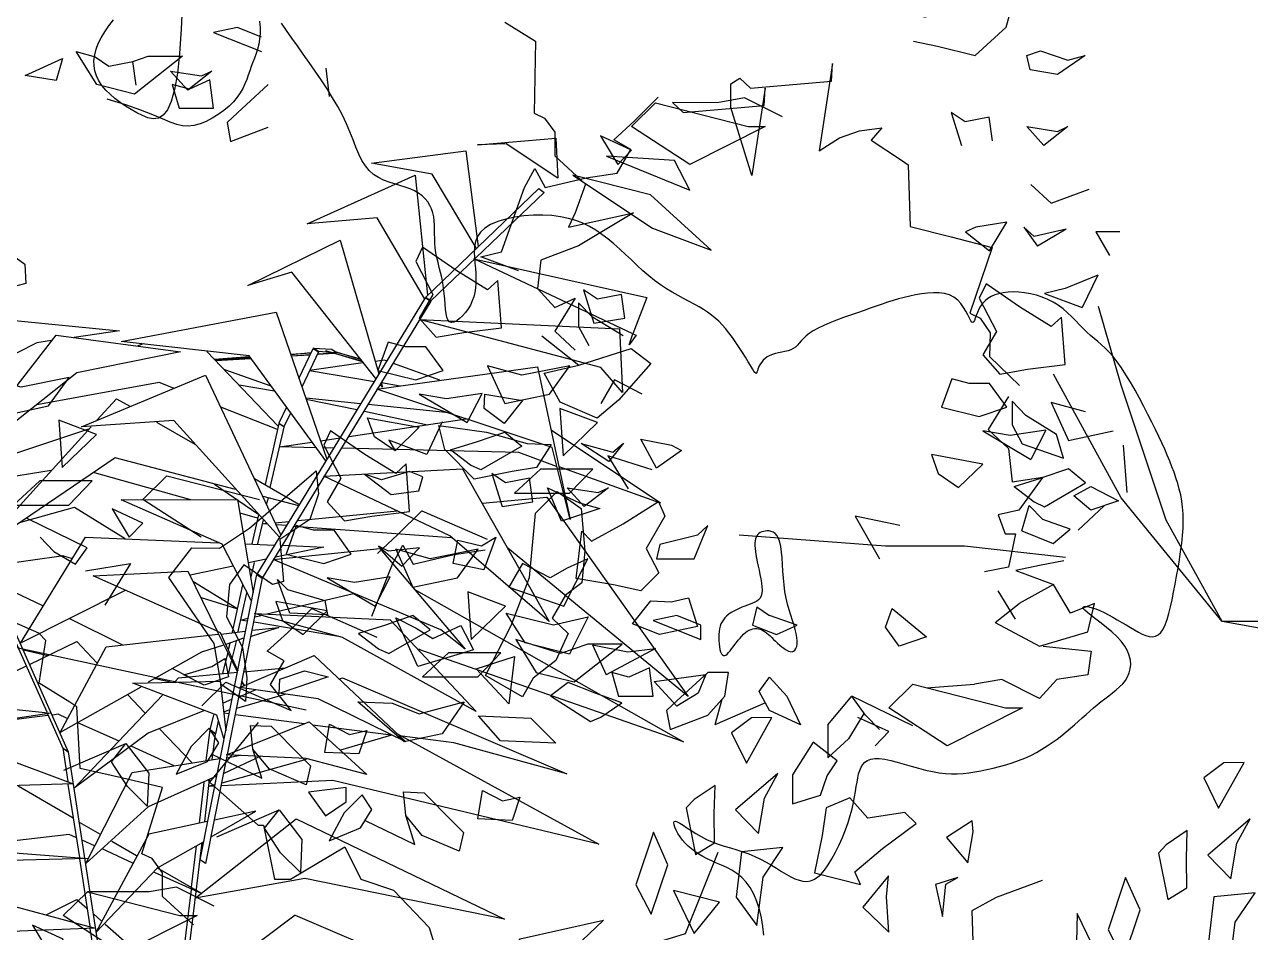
# Model space of a CAD drawing. Header units: metres. Extents: x 10 to 239, y 2 to 253.
# Drawn here: x 83.683 to 88.037, y 127.316 to 130.542 of the extents above; entities that cross this region are included whole.
import ezdxf

# ---------------------------------------------------------------- set-up
doc = ezdxf.new("R2010")
doc.units = ezdxf.units.M
doc.header["$MEASUREMENT"] = 0
doc.layers.add('1', color=7, linetype='Continuous')
doc.layers.add('cot200', color=9, linetype='Continuous')
doc.layers.add('barrera', color=7, linetype='Continuous', lineweight=0, true_color=0x9dbb63)
doc.layers.add('bloques ARBOLES', color=7, linetype='Continuous', true_color=0xb8d897)

# ---------------------------------------------------------------- blocks, each defined once
blk = doc.blocks.new('ARB5')
blk.add_lwpolyline([(-3752.7, -2770), (-3689.2, -2780.7), (-3624.3, -2787.3), (-3559.6, -2789.5), (-3496.7, -2786.9), (-3437.3, -2779.2), (-3382.9, -2766.1), (-3334.8, -2747.4), (-3292.4, -2724), (-3255, -2696.8), (-3221.8, -2666.8), (-3191.9, -2635.1), (-3164.5, -2602.6), (-3138.7, -2570.3), (-3113.8, -2539.3), (-3089, -2510.3), (-3064.1, -2483.5), (-3039, -2458.9), (-3013.5, -2436.5), (-2987.6, -2416.4), (-2961.1, -2398.4), (-2934, -2382.7), (-2906.1, -2369.2), (-2877.5, -2357.9), (-2849.3, -2349.1), (-2822.6, -2342.7), (-2798.7, -2339.1), (-2778.8, -2338.3), (-2764, -2340.6), (-2755.7, -2346.2), (-2755, -2355), (-2762.8, -2367.4), (-2778, -2383.2), (-2799.3, -2402.4), (-2825.2, -2424.7), (-2854.6, -2450.2), (-2885.8, -2478.6), (-2917.6, -2509.9), (-2948.6, -2544), (-2977.7, -2580.7), (-3005.1, -2619.4), (-3031.4, -2659.5), (-3057.2, -2700.5), (-3082.9, -2741.7), (-3109.2, -2782.5), (-3136.7, -2822.3), (-3165.8, -2860.6), (-3196.8, -2896.7), (-3229.3, -2930.8), (-3262.3, -2963.2), (-3295, -2994), (-3326.6, -3023.5), (-3356.3, -3051.9), (-3383.2, -3079.4), (-3406.5, -3106.2), (-3425.5, -3132.6), (-3439.7, -3159), (-3448.6, -3185.7), (-3452, -3213.1), (-3449.4, -3241.6), (-3440.4, -3271.7), (-3424.7, -3303.6), (-3401.8, -3337.7), (-3371.7, -3374.3), (-3335.3, -3412.7), (-3294, -3452), (-3249, -3491.3), (-3201.5, -3529.6), (-3152.8, -3566.3), (-3104.3, -3600.2), (-3057.2, -3630.6), (-3012.5, -3656.9), (-2970.4, -3679.4), (-2931, -3698.7), (-2894.3, -3715.7), (-2860.2, -3730.8), (-2828.8, -3744.9), (-2800, -3758.5), (-2773.9, -3772.4), (-2750.5, -3787.1), (-2730.3, -3803.1), (-2713.7, -3820.9), (-2701.3, -3840.9), (-2693.5, -3863.5), (-2690.9, -3889.3), (-2693.9, -3918.6), (-2703.1, -3951.9), (-2718.6, -3989.4), (-2739.4, -4030.6), (-2764.2, -4074.6), (-2791.6, -4120.8), (-2820.4, -4168.3), (-2849.1, -4216.3), (-2876.6, -4264.1), (-2901.4, -4311), (-2922.5, -4356.2), (-2940, -4400.1), (-2954.2, -4443.2), (-2965.7, -4485.8), (-2974.7, -4528.4), (-2981.7, -4571.4), (-2987, -4615.3), (-2991.1, -4660.6), (-2994.1, -4707.4), (-2996.2, -4755.7), (-2997, -4805), (-2996.4, -4854.9), (-2994.3, -4904.9), (-2990.4, -4954.9), (-2984.7, -5004.3), (-2976.9, -5052.7), (-2967, -5099.9), (-2955.1, -5145.7), (-2941.6, -5190.2), (-2926.7, -5233.4), (-2910.7, -5275.3), (-2893.9, -5315.8), (-2876.5, -5355), (-2858.9, -5392.8), (-2841.2, -5429.4), (-2823.6, -5464.9), (-2806.3, -5499.5), (-2789.2, -5533.4), (-2772.7, -5566.9), (-2756.6, -5600.1), (-2741.3, -5633.4), (-2726.7, -5666.9), (-2712.9, -5700.7), (-2699.5, -5734.4), (-2685.9, -5767.6), (-2671.8, -5799.7), (-2656.6, -5830.3), (-2639.7, -5858.9), (-2620.8, -5884.9), (-2599.2, -5907.8), (-2574.7, -5927.2), (-2547.2, -5942.7), (-2517, -5953.9), (-2484.1, -5960.4), (-2448.9, -5961.7), (-2411.3, -5957.6), (-2371.7, -5947.7), (-2330.1, -5931.4), (-2286.9, -5908.9), (-2243.1, -5881.8), (-2199.9, -5851.8), (-2158.4, -5821), (-2119.7, -5791.3), (-2085.1, -5764.7), (-2055.7, -5743), (-2032.7, -5728.3), (-2016.9, -5721.9), (-2008, -5723.3), (-2005.4, -5731.5), (-2008.5, -5745.4), (-2016.7, -5763.9), (-2029.4, -5786.1), (-2045.9, -5810.8), (-2065.7, -5836.9), (-2088.2, -5863.7), (-2112.8, -5890.8), (-2138.9, -5917.9), (-2166.1, -5945), (-2193.6, -5971.9), (-2221.1, -5998.4), (-2247.9, -6024.3), (-2273.5, -6049.5), (-2297.2, -6073.9), (-2318.4, -6097.6), (-2336.1, -6120.7), (-2349.6, -6143.4), (-2358, -6165.9), (-2360.4, -6188.4), (-2356.1, -6211), (-2344.3, -6233.8), (-2324.3, -6257.1), (-2296.8, -6280.7), (-2262.6, -6304.9), (-2222.7, -6329.5), (-2177.9, -6354.5), (-2129.2, -6380), (-2077.3, -6405.9), (-2023.2, -6432.2), (-1967.8, -6458.9), (-1911.4, -6485.6), (-1854.6, -6511.7), (-1797.8, -6536.8), (-1741.5, -6560.3), (-1686, -6581.7), (-1631.8, -6600.6), (-1579.5, -6616.5), (-1529.2, -6628.9), (-1480.8, -6638.2), (-1433.9, -6644.5), (-1388.3, -6648.4), (-1343.5, -6650), (-1299.3, -6649.7), (-1255.3, -6647.9), (-1211.2, -6644.8), (-1166.7, -6640.8), (-1121.2, -6635.9), (-1074.5, -6630), (-1025.9, -6623), (-975.2, -6614.9), (-921.8, -6605.6), (-865.3, -6595.2), (-805.2, -6583.4), (-741.5, -6570.4), (-675.2, -6556.1), (-607.6, -6540.7), (-540.2, -6524.4), (-474.4, -6507.1), (-411.5, -6489.1), (-352.9, -6470.4), (-300, -6451.1), (-253.8, -6431.4), (-213.4, -6411.4), (-177.7, -6391.2), (-145.4, -6370.8), (-115.4, -6350.5), (-86.3, -6330.2), (-57, -6310.2), (-26.2, -6290.5), (6.9, -6271.1), (41.9, -6251.7), (78.3, -6231.8), (115.4, -6210.8), (152.5, -6188.2), (188.9, -6163.6), (224, -6136.4), (257, -6106.2), (287.6, -6072.7), (315.3, -6036.3), (340.2, -5997.9), (362.1, -5958), (380.9, -5917.5), (396.5, -5877), (408.7, -5837.3), (417.6, -5799.2), (422.9, -5763.1), (424.8, -5729.2), (423.4, -5697.5), (418.7, -5668), (411, -5640.8), (400.3, -5615.8), (386.7, -5593), (370.3, -5572.4), (351.6, -5554), (331.6, -5537.7), (312, -5523.4), (294.2, -5511), (279.8, -5500.3), (270.1, -5491.3), (266.8, -5483.9), (271.2, -5477.9), (284.4, -5473.1), (305.1, -5468.7), (331.6, -5463.7), (362.1, -5457.2), (394.8, -5448.3), (427.9, -5436), (459.7, -5419.4), (488.4, -5397.6), (512.6, -5369.8), (532.3, -5336.8), (548.1, -5299.5), (560.4, -5258.8), (569.5, -5215.7), (576, -5171), (580.3, -5125.8), (582.8, -5081), (583.9, -5037.3), (583.9, -4994.4), (582.9, -4951.6), (581, -4908.6), (578.5, -4864.7), (575.5, -4819.3), (572.1, -4771.9), (568.6, -4722), (565.1, -4669.3), (561.3, -4614.6), (557, -4559.4), (552.1, -4504.7), (546.3, -4451.7), (539.4, -4401.8), (531.2, -4356), (521.4, -4315.7), (510, -4281.6), (497.4, -4253.1), (484.3, -4229), (471.3, -4208.2), (458.9, -4189.6), (447.7, -4172.2), (438.5, -4154.7), (431.7, -4136.1), (427.8, -4115.6), (426.3, -4093.4), (426.5, -4070), (427.6, -4045.8), (428.9, -4021.4), (429.7, -3997.3), (429.3, -3974), (427, -3951.9), (422.2, -3931.5), (415.2, -3912.9), (406.4, -3896.1), (396.3, -3881), (385.3, -3867.7), (373.9, -3856.2), (362.5, -3846.5), (351.5, -3838.5), (341.4, -3832.2), (333.1, -3827.3), (327.3, -3823.2), (324.9, -3819.6), (326.7, -3816), (333.5, -3811.9), (346.2, -3807), (365.6, -3800.7), (392.2, -3792.8), (424.9, -3783.2), (462.3, -3772.2), (503.1, -3760), (545.9, -3746.6), (589.4, -3732.3), (632, -3717.2), (672.5, -3701.5), (709.8, -3685.3), (744.1, -3668.4), (775.9, -3650.4), (805.9, -3631.2), (834.5, -3610.5), (862.4, -3587.9), (890, -3563.2), (918, -3536.1), (946.8, -3506.6), (976.8, -3474.8), (1008.2, -3441.4), (1041.3, -3406.8), (1076.5, -3371.6), (1113.8, -3336.2), (1153.8, -3301.1), (1196.5, -3266.9), (1242.2, -3233.8), (1290.3, -3201.7), (1340, -3170.4), (1390.7, -3139.3), (1441.6, -3108.2), (1492, -3076.8), (1541.2, -3044.8), (1588.4, -3011.7), (1633.1, -2977.3), (1675.1, -2941), (1714.3, -2902.3), (1750.7, -2860.6), (1784.2, -2815.3), (1814.8, -2765.9), (1842.4, -2711.9), (1866.9, -2652.7), (1888.3, -2588.1), (1906.1, -2519.8), (1919.8, -2449.7), (1928.9, -2379.8), (1932.9, -2312.2), (1931.3, -2248.7), (1923.7, -2191.5), (1909.4, -2142.4), (1888.4, -2103), (1861.3, -2072.4), (1829.4, -2049.2), (1793.8, -2032), (1755.4, -2019.5), (1715.6, -2010.2), (1675.3, -2002.9), (1635.6, -1996), (1597.5, -1988.4), (1561.2, -1979.7), (1526.7, -1969.5), (1494, -1957.6), (1463, -1943.7), (1433.8, -1927.5), (1406.3, -1908.8), (1380.7, -1887.3), (1356.9, -1862.9), (1335.6, -1836.6), (1317.5, -1809.5), (1303.4, -1782.8), (1293.8, -1757.6), (1289.7, -1735.2), (1291.7, -1716.6), (1300.4, -1703.1), (1316.4, -1695.4), (1338.9, -1692.8), (1367, -1694.3), (1399.5, -1698.9), (1435.7, -1705.5), (1474.3, -1713), (1514.6, -1720.4), (1555.3, -1726.7), (1595.8, -1731), (1635.8, -1733.6), (1675.3, -1735.2), (1714.1, -1736.1), (1752.3, -1737.1), (1789.7, -1738.6), (1826.4, -1741.3), (1862.2, -1745.6), (1897.2, -1751.9), (1931.3, -1759.7), (1964.7, -1768.3), (1997.4, -1776.9), (2029.3, -1784.8), (2060.7, -1791.4), (2091.5, -1795.9), (2121.9, -1797.6), (2151.7, -1795.8), (2181, -1790.4), (2209.7, -1781.4), (2237.5, -1768.6), (2264.5, -1752.1), (2290.5, -1731.8), (2315.4, -1707.6), (2339, -1679.4), (2361.5, -1647.5), (2383.5, -1612.9), (2405.8, -1576.9), (2429.3, -1540.7), (2454.8, -1505.6), (2483.1, -1472.8), (2515.1, -1443.7), (2551.5, -1419.6), (2593, -1401.2), (2639.6, -1387.7), (2690.7, -1377.7), (2746.2, -1370), (2805.7, -1363.1), (2868.8, -1355.8), (2935.3, -1346.7), (3004.7, -1334.6), (3076.7, -1318.3), (3150.7, -1298.4), (3225.9, -1275.6), (3301.6, -1250.7), (3377, -1224.5), (3451.5, -1197.7), (3524.4, -1171.1), (3594.9, -1145.6), (3662.5, -1121.5), (3727.8, -1098.2), (3791.5, -1074.7)])
for points in [[(2409.9, 1424.5), (2523.2, 1679.6), (2919.7, 1708), (3174.7, 1849.7), (3146.4, 1708), (2976.4, 1622.9), (2778.1, 1566.2), (2693.1, 1367.8), (2551.5, 1254.4), (2409.9, 1282.8)], [(-564.4, 630.8), (2.1, 829.2), (172.1, 602.5), (115.4, 404), (200.4, 148.9), (483.7, -446.4), (313.7, -418), (143.7, -304.6), (58.8, -49.5), (-252.8, 7.2), (-252.8, 92.2), (-54.6, 262.3), (-167.9, 404), (-394.5, 489.1), (-649.4, 432.4), (-876, 460.7), (-1046, 517.4), (-876, 659.2)], [(-1555.9, -1495.2), (-1329.2, -1268.4), (-1017.7, -1551.9), (-706.1, -1778.7), (-252.8, -1948.7), (-139.5, -2147.2), (-309.5, -2288.9), (-621.1, -2232.2), (-847.7, -2147.2), (-904.3, -2005.4), (-1046, -1863.7), (-1187.6, -1948.7), (-1357.6, -1807), (-1442.6, -1608.6)], [(-1310.4, -3597.6), (-1260.1, -3604.3), (-1209, -3613.1), (-1158.2, -3623.2), (-1108.5, -3633.6), (-1061.1, -3643.3), (-1016.9, -3651.4), (-976.9, -3656.9), (-942.1, -3659), (-913.2, -3656.9), (-890, -3651), (-871.7, -3642), (-857.7, -3630.6), (-847.6, -3617.5), (-840.5, -3603.2), (-836.1, -3588.4), (-833.5, -3573.9), (-832.4, -3560.2), (-832.8, -3547.4), (-834.7, -3535.4), (-838.3, -3524.3), (-843.6, -3514.1), (-850.8, -3504.8), (-860, -3496.4), (-871.3, -3488.9), (-884.8, -3482.2), (-900.5, -3476.4), (-918.4, -3471.4), (-938.6, -3467.1), (-960.9, -3463.4), (-985.5, -3460.3), (-1012.3, -3457.8), (-1041.3, -3455.8), (-1072.3, -3454.2), (-1104.7, -3452.7), (-1137.5, -3451), (-1169.9, -3448.7), (-1201, -3445.6), (-1229.8, -3441.2), (-1255.6, -3435.3), (-1277.3, -3427.5), (-1294.5, -3417.5), (-1307.4, -3405.6), (-1316.8, -3391.7), (-1323.3, -3376.1), (-1327.7, -3359), (-1330.4, -3340.5), (-1332.3, -3320.7), (-1334, -3299.9), (-1336, -3278.3), (-1338.5, -3256.1), (-1341.8, -3233.7), (-1345.8, -3211.3), (-1350.7, -3189.5), (-1356.5, -3168.4), (-1363.5, -3148.4), (-1371.7, -3129.8), (-1381.3, -3113), (-1392.2, -3097.8), (-1404.5, -3084.2), (-1418.4, -3072), (-1433.7, -3061.1), (-1450.7, -3051.4), (-1469.4, -3042.9), (-1489.8, -3035.4), (-1511.8, -3028.7), (-1534.7, -3023.2), (-1557.7, -3018.8), (-1580.1, -3015.9), (-1600.8, -3014.5), (-1619.2, -3014.8), (-1634.4, -3016.9), (-1645.6, -3021.2), (-1652.1, -3027.6), (-1654.3, -3035.9), (-1652.7, -3046.1), (-1647.9, -3057.8), (-1640.5, -3070.8), (-1631, -3085), (-1619.9, -3100), (-1607.8, -3115.7), (-1595.2, -3131.8), (-1582.6, -3148.3), (-1570.1, -3165), (-1558.2, -3181.8), (-1547.2, -3198.6), (-1537.4, -3215.3), (-1529.2, -3231.8), (-1522.8, -3248), (-1518.6, -3263.7), (-1516.5, -3278.9), (-1516.3, -3293.5), (-1518.1, -3307.6), (-1521.6, -3321), (-1526.8, -3333.7), (-1533.5, -3345.6), (-1541.7, -3356.6), (-1551.2, -3366.8), (-1562, -3376.4), (-1574, -3385.5), (-1587.1, -3394.4), (-1601.4, -3403.3), (-1616.7, -3412.4), (-1633, -3422), (-1650.3, -3432.2), (-1668.3, -3443.3), (-1686.5, -3455), (-1704.1, -3467.3), (-1720.5, -3480), (-1734.9, -3493), (-1746.5, -3506), (-1754.8, -3518.8), (-1758.9, -3531.4), (-1758.2, -3543.6), (-1753, -3555), (-1743.3, -3565.6), (-1729.4, -3575.1), (-1711.5, -3583.3), (-1689.8, -3589.9), (-1664.6, -3594.7), (-1636.1, -3597.6), (-1604.5, -3598.3), (-1569.9, -3597.6), (-1532.6, -3595.9), (-1492.7, -3594), (-1450.4, -3592.6), (-1405.7, -3592.2), (-1359, -3593.7)]]:
    blk.add_lwpolyline(points, close=True)
blk = doc.blocks.new('A$C6F4E7DED')
for p, q in [((986, 118.3), (987.2, 91.1)), ((913.1, 92.3), (913, 86.8)), ((913.7, 98.4), (913.1, 92.3)), ((1054.9, 94), (1050.6, 99.8)), ((1058.9, 88.4), (1054.9, 94)), ((913, 86.8), (913.5, 81.6)), ((913.5, 81.6), (914.3, 76.8)), ((987.2, 91.1), (988.7, 68.2)), ((1062.3, 82.9), (1058.9, 88.4)), ((1065, 77.5), (1062.3, 82.9)), ((914.3, 76.8), (915.4, 72.3)), ((915.4, 72.3), (916.8, 68)), ((1067, 72.1), (1065, 77.5)), ((1068.3, 66.9), (1067, 72.1)), ((916.8, 68), (918.2, 63.9)), ((918.2, 63.9), (919.8, 59.9)), ((919.8, 59.9), (921.3, 55.8)), ((988.7, 68.2), (990.7, 49.3)), ((1069, 61.7), (1068.3, 66.9)), ((1068.9, 56.7), (1069, 61.7)), ((921.3, 55.8), (922.7, 51.8)), ((922.7, 51.8), (924.1, 47.7)), ((924.1, 47.7), (925.5, 43.6)), ((990.7, 49.3), (993.3, 34.4)), ((1064.4, 42.5), (1066.6, 47.1)), ((1066.6, 47.1), (1068.1, 51.8)), ((1068.1, 51.8), (1068.9, 56.7)), ((925.5, 43.6), (927.2, 39.5)), ((927.2, 39.5), (929.2, 35.3)), ((929.2, 35.3), (931.6, 31.1)), ((1057.9, 33.8), (1061.5, 38.1)), ((1061.5, 38.1), (1064.4, 42.5)), ((931.6, 31.1), (934.5, 27)), ((934.5, 27), (938, 22.8)), ((993.3, 34.4), (996.4, 23.1)), ((996.4, 23.1), (1000, 15.2)), ((1039.2, 19.8), (1056.7, 25.3)), ((1044.4, 22.2), (1049.3, 25.9)), ((1049.3, 25.9), (1053.8, 29.8)), ((1053.8, 29.8), (1057.9, 33.8)), ((938, 22.8), (942.2, 18.6)), ((942.2, 18.6), (947, 14.6)), ((947, 14.6), (952.3, 10.8)), ((1000, 15.2), (1004, 10.1)), ((1013.7, 10.4), (1025, 14.8)), ((1023.4, 9.8), (1028.7, 12.5)), ((1025, 14.8), (1039.2, 19.8)), ((1028.7, 12.5), (1034, 15.5)), ((1034, 15.5), (1039.3, 18.7)), ((1039.3, 18.7), (1044.4, 22.2)), ((952.3, 10.8), (957.9, 7.4)), ((957.9, 7.4), (963.6, 4.4)), ((963.6, 4.4), (969.4, 2.2)), ((969.4, 2.2), (975.1, 0.6)), ((975.1, 0.6), (980.6, 0)), ((980.6, 0), (985.8, 0.3)), ((985.8, 0.3), (991.2, 1.6)), ((991.2, 1.6), (997.3, 3.8)), ((997.3, 3.8), (1004.6, 6.7)), ((1004, 10.1), (1008.5, 7.5)), ((1004.6, 6.7), (1013.7, 10.4)), ((1008.5, 7.5), (1013.3, 6.8)), ((1013.3, 6.8), (1018.3, 7.7)), ((1018.3, 7.7), (1023.4, 9.8))]:
    blk.add_line(p, q)
blk = doc.blocks.new('A$C16B70096')
for p, q in [((555, 1640.5), (553, 1598.5)), ((553, 1598.5), (607, 1634.5)), ((637, 1633.5), (555, 1640.5)), ((607, 1634.5), (637, 1633.5)), ((502, 1621.5), (415, 1586)), ((415, 1586), (431, 1617)), ((431, 1617), (502, 1621.5)), ((649.5, 1627), (636.5, 1527)), ((748, 1614), (649.5, 1627)), ((684.5, 1602.5), (748, 1614)), ((537.5, 1601.5), (454, 1546)), ((456, 1581), (537.5, 1601.5)), ((638.5, 1525.5), (684.5, 1602.5)), ((702.5, 1601.5), (689.5, 1476)), ((815.5, 1550.5), (702.5, 1601.5)), ((392.5, 1523), (456, 1581)), ((573, 1587.5), (567.5, 1583.5)), ((567.5, 1583.5), (686, 1470)), ((691.5, 1473.5), (573, 1587.5)), ((692.5, 1472.5), (742, 1557)), ((742, 1557), (815.5, 1550.5)), ((454, 1546), (392.5, 1523)), ((781, 1533.5), (740.5, 1393.5)), ((877.5, 1486), (781, 1533.5)), ((641, 1514), (460, 1473.5)), ((474.5, 1435.5), (641, 1514)), ((743.5, 1388.5), (831.5, 1500)), ((831.5, 1500), (877.5, 1486)), ((460, 1473.5), (474.5, 1435.5)), ((686, 1470), (691.5, 1473.5)), ((691.5, 1473), (686, 1469.5)), ((686, 1469.5), (862.5, 1179.5)), ((868, 1183), (691.5, 1473)), ((698, 1450.5), (488.5, 1440.5)), ((508, 1400), (698, 1450.5)), ((848, 1458), (795, 1304)), ((1010, 1427.5), (848, 1458)), ((1139.5, 1451), (1012, 1438.5)), ((488.5, 1440.5), (485.5, 1374)), ((1012, 1438.5), (1059.5, 1431.5)), ((474.5, 1435.5), (471, 1434)), ((471, 1434), (478.5, 1424)), ((478.5, 1424), (474.5, 1435.5)), ((876, 1412.5), (1010, 1427.5)), ((1078, 1434), (948, 1416.5)), ((987, 1425), (993.5, 1422.5)), ((1193.5, 1286), (1078, 1434)), ((1083, 1428.5), (1098.5, 1426)), ((1098.5, 1426), (1238, 1355.5)), ((757.5, 1406), (796, 1417.5)), ((796, 1417.5), (758.5, 1407)), ((760.5, 1409), (787, 1417)), ((787, 1417), (761, 1409.5)), ((789.5, 1419.5), (784, 1415.5)), ((784, 1415.5), (790, 1416)), ((804, 1414), (788, 1415)), ((788, 1415), (804, 1414)), ((809, 1420.5), (789.5, 1419.5)), ((791.5, 1416), (803.5, 1417)), ((796, 1302.5), (876, 1412.5)), ((803.5, 1417), (809, 1420.5)), ((809, 1420), (803.5, 1416.5)), ((803.5, 1416.5), (821, 1379.5)), ((824, 1388.5), (809, 1420)), ((832.5, 1414), (811.5, 1415.5)), ((811.5, 1415.5), (832, 1413.5)), ((812.5, 1413.5), (831.5, 1412)), ((832, 1412.5), (812.5, 1413.5)), ((846, 1339), (920.5, 1417)), ((948, 1416.5), (1056.5, 1394.5)), ((485.5, 1374), (508, 1400)), ((574.5, 1401), (540, 1241)), ((742.5, 1377.5), (574.5, 1401)), ((676.5, 1387), (725, 1404.5)), ((732.5, 1407), (735, 1408)), ((735, 1408), (744, 1406.5)), ((757, 1405), (813, 1397)), ((874.5, 1410), (911.5, 1408)), ((911, 1407.5), (874.5, 1409.5)), ((875, 1410.5), (912, 1408.5)), ((912.5, 1409), (876, 1411.5)), ((813, 1397), (745, 1385.5)), ((922, 1392), (843, 1224.5)), ((902, 1398), (853.5, 1381)), ((1051.5, 1338), (922, 1392)), ((1056.5, 1394.5), (1193.5, 1286)), ((559, 1316.5), (742.5, 1377.5)), ((737.5, 1384.5), (718, 1381)), ((738, 1384), (736.5, 1379.5)), ((736.5, 1379.5), (738.5, 1382)), ((849.5, 1375.5), (886.5, 1381.5)), ((955.5, 1378.5), (970.5, 1384.5)), ((970.5, 1384.5), (1098.5, 1361)), ((667, 1352.5), (751.5, 1361.5)), ((759.5, 1362), (816.5, 1368)), ((816.5, 1367), (763.5, 1356)), ((1015, 1367.5), (1001, 1359.5)), ((1035.5, 1345), (1015, 1367.5)), ((755.5, 1354.5), (689.5, 1340)), ((839.5, 1338.5), (832.5, 1352.5)), ((837, 1358.5), (845, 1342)), ((906, 1359), (847, 1335.5)), ((771.5, 1328), (649, 1346.5)), ((845, 1342), (839.5, 1338.5)), ((839.5, 1337.5), (845, 1341.5)), ((854, 1274.5), (839.5, 1337.5)), ((844.5, 1222.5), (955, 1344.5)), ((845, 1341.5), (859.5, 1277.5)), ((973, 1343), (933, 1320)), ((955, 1344.5), (1051.5, 1338)), ((1159, 1208.5), (1041.5, 1338)), ((1044.5, 1335.5), (1193.5, 1286)), ((445.5, 1258), (560, 1334.5)), ((801, 1323.5), (781, 1326.5)), ((844.5, 1317), (810.5, 1322)), ((540, 1241), (559, 1316.5)), ((554.5, 1296.5), (594, 1311)), ((594, 1311), (779.5, 1315.5)), ((788, 1315.5), (798.5, 1316)), ((806, 1316), (844.5, 1317)), ((890.5, 1272.5), (1016.5, 1305.5)), ((1016.5, 1305.5), (1159, 1208.5)), ((1203, 1306.5), (1065.5, 997.5)), ((445.5, 1258), (551.5, 1296)), ((653, 1294), (562, 1134)), ((798, 1286.5), (653, 1294)), ((666, 1224), (798, 1286.5)), ((824, 1256.5), (870.5, 1283.5)), ((1038.5, 1290), (937.5, 1262)), ((1188.5, 1275.5), (1083.5, 1292.5)), ((912.5, 1278), (867, 1247)), ((564.5, 1264.5), (416.5, 1055.5)), ((632, 1258), (564.5, 1264.5)), ((862, 1265.5), (824.5, 1255.5)), ((858, 1256.5), (856, 1263.5)), ((888.5, 1262), (872, 1164.5)), ((1010, 1261.5), (888.5, 1262)), ((904.5, 1215), (1010, 1261.5)), ((825, 1240), (721, 1250)), ((866.5, 1246), (873.5, 1215.5)), ((867.5, 1242.5), (885.5, 1247.5)), ((1059, 1254), (1006, 1221)), ((1115, 1238), (1059, 1254)), ((829, 1234), (664.5, 1222)), ((849, 1237.5), (834.5, 1239)), ((837, 1234.5), (847.5, 1235.5)), ((857.5, 1236), (862.5, 1236.5)), ((862.5, 1236.5), (858, 1237)), ((867, 1215.5), (861, 1240.5)), ((562, 1134), (666, 1224)), ((1047.5, 1222.5), (908.5, 1216.5)), ((1115.5, 1111.5), (1047.5, 1222.5)), ((416.5, 1055.5), (605.5, 1211)), ((739.5, 1210.5), (650, 1105)), ((851, 1199), (739.5, 1210.5)), ((841, 1214), (798, 1212)), ((798, 1212), (848.5, 1201.5)), ((880, 1215.5), (849.5, 1214)), ((874, 1156), (904.5, 1215)), ((1087.5, 1039), (1165.5, 1213)), ((675.5, 1125.5), (851, 1199)), ((858.5, 1199.5), (877, 1195.5)), ((871, 1196), (874.5, 1181)), ((1070.5, 1203), (1061.5, 1200)), ((1070.5, 1203), (1151.5, 1191.5)), ((868, 1183.5), (862.5, 1179.5)), ((862.5, 1179.5), (868, 1183)), ((927.5, 884.5), (868, 1183.5)), ((893, 1192), (938, 1182.5)), ((940.5, 1187), (909.5, 1124)), ((909.5, 1124), (1039.5, 1182)), ((1039.5, 1182), (940.5, 1187)), ((703.5, 1168), (421.5, 1008)), ((862.5, 1179.5), (922, 880.5)), ((883, 1172.5), (894, 1123)), ((935, 1176.5), (889, 1148)), ((857.5, 1142), (767, 1163.5)), ((887.5, 1123.5), (878.5, 1164)), ((889, 1147.5), (926, 1159)), ((1006, 1166.5), (1115.5, 1111.5)), ((1092, 1150.5), (1122, 1165)), ((870.5, 1142.5), (728.5, 1136)), ((778.5, 1117.5), (870.5, 1142.5)), ((728.5, 1136), (638.5, 1040)), ((782.5, 1118.5), (871, 1133.5)), ((870, 1139), (864, 1140.5)), ((885, 1135.5), (877.5, 1137.5)), ((878.5, 1134.5), (885, 1135.5)), ((1008.5, 1109.5), (1064, 1137)), ((638.5, 1040), (778.5, 1117.5)), ((650, 1105), (675.5, 1125.5)), ((845, 1128), (874, 1118.5)), ((873, 1125), (845, 1128)), ((905.5, 1121), (880.5, 1124)), ((882, 1116.5), (900.5, 1110)), ((906.5, 1122.5), (888, 1082.5)), ((888.5, 1081.5), (909.5, 1124)), ((909.5, 1124), (906.5, 1122.5)), ((1026, 1107.5), (908.5, 1121)), ((421.5, 1008), (697.5, 1104.5)), ((697.5, 1104.5), (698.5, 1105)), ((894, 1095), (889.5, 1113)), ((896.5, 1111), (898, 1104.5)), ((903, 1109.5), (926, 1102)), ((1074, 1018), (1026, 1107.5)), ((1056.5, 1113), (1035.5, 1091)), ((1106, 1089), (1056.5, 1113)), ((1112.5, 1104.5), (1087, 1098.5)), ((808, 1098.5), (712, 1008)), ((886, 1065), (808, 1098.5)), ((897.5, 1080.5), (894.5, 1092.5)), ((898.5, 1101.5), (904, 1080)), ((926, 1102), (982, 1070.5)), ((881.5, 1081.5), (838.5, 1085.5)), ((950, 1075), (888.5, 1081)), ((939.5, 1076), (956, 1084.5)), ((1189, 1049), (1110, 1087.5)), ((778.5, 1075), (543.5, 974.5)), ((781.5, 1074), (778.5, 1075)), ((884, 1071.5), (881.5, 1067)), ((881.5, 1067), (884, 1071.5)), ((906.5, 1071.5), (900.5, 1019.5)), ((998, 1069.5), (906.5, 1071.5)), ((910, 1036), (998, 1069.5)), ((954, 1071), (950, 1075)), ((958.5, 1070.5), (974.5, 1074)), ((989.5, 1065.5), (1074, 1018)), ((712, 1008), (804, 1053)), ((804, 1053), (886, 1065)), ((889, 1043.5), (838.5, 1058)), ((869, 1062.5), (887, 1055)), ((894.5, 1052.5), (903.5, 1048.5)), ((1059.5, 959.5), (967, 1057)), ((1003.5, 1057.5), (985.5, 1038.5)), ((1311, 1062), (1083.5, 1038)), ((902.5, 1039.5), (897, 1041.5)), ((923, 1041), (982, 1017)), ((813.5, 1029), (753, 974)), ((900, 994.5), (813.5, 1029)), ((818.5, 1027), (890.5, 1036.5)), ((897.5, 1037.5), (902.5, 1038)), ((902.5, 1011.5), (910, 1036)), ((908.5, 1030), (911.5, 1016.5)), ((917, 1020.5), (913, 1036.5)), ((1013, 1009), (1055.5, 1028)), ((1066.5, 1032.5), (1076, 1037)), ((1071, 1001), (1087, 1037)), ((1076, 1037), (1082, 1036)), ((1083.5, 1038), (1291.5, 1007.5)), ((1087, 1035.5), (1157.5, 1027)), ((721, 1016.5), (510, 901)), ((662, 1007), (716, 1014)), ((727, 1015), (780.5, 999.5)), ((810, 1026), (727.5, 1015.5)), ((911.5, 1016.5), (917, 1020.5)), ((917, 1020.5), (911.5, 1016.5)), ((915, 989.5), (911.5, 1016.5)), ((921, 988.5), (917, 1020.5)), ((969.5, 1021.5), (936, 986.5)), ((982, 1017), (1059.5, 959.5)), ((1196, 1015), (1060.5, 964)), ((543.5, 974.5), (662, 1007)), ((954.5, 983), (999.5, 1003.5)), ((1071, 1001.5), (1065.5, 997.5)), ((1065.5, 966.5), (1071, 1001.5)), ((1065.5, 997.5), (1071, 1001)), ((753, 974), (816.5, 990.5)), ((904.5, 965), (816, 990)), ((816.5, 990.5), (900, 994.5)), ((864, 993), (902.5, 975)), ((899.5, 991.5), (885.5, 994)), ((998.5, 976), (907, 990.5)), ((1065.5, 997.5), (1028.5, 756.5)), ((1047, 880.5), (998.5, 976)), ((510, 901), (788.5, 967.5)), ((788.5, 967.5), (905.5, 962)), ((910.5, 972), (982, 940)), ((912.5, 963), (918, 961.5)), ((922.5, 924.5), (917.5, 968.5)), ((917.5, 967), (919, 968)), ((923.5, 965.5), (928.5, 923)), ((1053.5, 887), (1065.5, 963.5)), ((1060.5, 964), (1196, 960)), ((918, 961.5), (912.5, 962)), ((1118, 962), (1060.5, 928.5)), ((982, 940), (1047, 880.5)), ((827, 927.5), (609, 822.5)), ((932.5, 844.5), (827, 927.5)), ((869, 935.5), (912.5, 926)), ((916, 908.5), (869, 935.5)), ((920, 924.5), (981, 911.5)), ((1054, 924), (1032, 911.5)), ((981, 911.5), (1036.5, 808.5)), ((972, 876), (924, 903.5)), ((942.5, 762), (925.5, 902.5)), ((931.5, 899), (937, 856)), ((1020, 904), (994, 889)), ((1038, 899), (1051, 905)), ((1226.5, 900), (1045, 886)), ((1057, 907.5), (1064.5, 911)), ((1064.5, 911), (1186.5, 897)), ((998, 881), (1030, 896)), ((1042.5, 815), (1053.5, 885.5)), ((1045, 886), (1162.5, 883)), ((922, 880.5), (927.5, 884.5)), ((926.5, 849.5), (971.5, 875.5)), ((1036.5, 808.5), (972, 876)), ((609, 822.5), (818, 865)), ((818, 865), (932.5, 844.5)), ((975.5, 871.5), (926.5, 849.5)), ((937, 853.5), (948, 761.5)), ((1143, 841.5), (1037.5, 813)), ((1056.5, 843), (1046, 834)), ((1088.5, 827), (1056.5, 843)), ((828, 826.5), (662.5, 756)), ((828, 826.5), (898, 774)), ((1039, 828), (1031, 820.5)), ((1027, 817), (978, 774.5)), ((1033.5, 755.5), (1042.5, 812.5)), ((1037.5, 813), (1133.5, 809))]:
    blk.add_line(p, q)
blk = doc.blocks.new('ARBOL22')
for points in [[(-0.9956, 1.6358), (-0.9536, 1.6274), (-0.8878, 1.611), (-0.8339, 1.6606), (-0.8219, 1.7021), (-0.9057, 1.6938), (-0.9775, 1.6772)], [(-1.2247, 1.5036), (-1.2906, 1.5367), (-1.3385, 1.5283), (-1.4168, 1.5287), (-1.3982, 1.5111), (-1.2567, 1.5234), (-1.2549, 1.5541), (-1.2779, 1.4014), (-1.3149, 1.5203), (-1.3149, 1.5617), (-1.2991, 1.5715), (-1.2805, 1.5539), (-1.139, 1.5661), (-1.1372, 1.5969), (-1.1602, 1.4442), (-1.1249, 1.4669), (-1.0902, 1.4794), (-1.051, 1.4848), (-1.0696, 1.4628), (-1.0166, 1.4283), (-1.0047, 1.4198), (-1.0014, 1.312), (-0.93, 1.2938), (-0.8584, 1.2754), (-0.8972, 1.1604), (-0.8793, 1.1517), (-0.862, 1.1264), (-0.8629, 1.0851), (-0.8103, 1.0341)], [(-1.6854, 1.2344), (-1.7513, 1.2593), (-1.7154, 1.2677), (-1.6749, 1.3804), (-1.657, 1.4135), (-1.639, 1.3804), (-1.5672, 1.397), (-1.5132, 1.4053), (-1.4893, 1.4466), (-1.5193, 1.4633), (-1.4834, 1.4964), (-1.4414, 1.5379)], [(-0.9298, 1.5115), (-0.9116, 1.4535)], [(-0.9057, 1.495), (-0.9298, 1.5115)], [(-0.8637, 1.5033), (-0.9057, 1.495)], [(-0.8578, 1.4619), (-0.8637, 1.5033)], [(-0.768, 1.4535), (-0.7978, 1.4866)], [(-0.7978, 1.4866), (-0.744, 1.4784)], [(-0.726, 1.4866), (-0.768, 1.4535)], [(-0.744, 1.4784), (-0.726, 1.4866)], [(-0.7909, 1.3857), (-0.755, 1.3526)], [(-0.755, 1.3526), (-0.6891, 1.3775)], [(-0.8868, 1.3111), (-0.9047, 1.3029)], [(-0.8328, 1.3195), (-0.8868, 1.3111)], [(-0.8627, 1.2698), (-0.8328, 1.3195)], [(-0.8029, 1.3111), (-0.7789, 1.278)], [(-0.785, 1.2946), (-0.8029, 1.3111)], [(-0.7293, 1.3073), (-0.785, 1.2946)], [(-0.7293, 1.3073), (-0.7789, 1.278)], [(-0.9047, 1.3029), (-0.8627, 1.2698)], [(-0.6771, 1.3029), (-0.6532, 1.2615)], [(-0.6351, 1.3029), (-0.6771, 1.3029)], [(-0.6736, 1.2273), (-0.731, 1.2035)], [(-0.6736, 1.2273), (-0.701, 1.1703)], [(-0.8688, 1.2118), (-0.8807, 1.1869)], [(-0.8089, 1.1703), (-0.8688, 1.2118)], [(-0.731, 1.2035), (-0.7669, 1.1951)], [(-0.8807, 1.1869), (-0.8509, 1.1289)], [(-0.7669, 1.1951), (-0.701, 1.1703)], [(-0.755, 1.1372), (-0.8089, 1.1703)], [(-0.1641, 0.5456), (-0.2597, 0.6221), (-0.4563, 0.6221), (-0.5546, 0.7989), (-0.6332, 1.0346), (-0.6725, 1.1721)], [(-0.7371, 1.1538), (-0.755, 1.1372)], [(-0.731, 1.0709), (-0.7371, 1.1538)], [(-0.8509, 1.1289), (-0.8748, 1.0876)], [(-0.8748, 1.0876), (-0.8448, 1.0543)], [(-0.7968, 1.0627), (-0.731, 1.0709)], [(-0.8448, 1.0543), (-0.7968, 1.0627)], [(-0.0985, 0.3784), (-0.2401, 0.5828), (-0.4563, 0.6221), (-0.6332, 0.8382), (-0.7511, 1.0543)], [(-1.4698, 1.0192), (-1.5178, 1.044), (-1.5418, 1.0025)], [(-0.9286, 1.0461), (-0.9466, 0.9963)], [(-0.8986, 1.0378), (-0.9286, 1.0461)], [(-0.8627, 1.0378), (-0.8986, 1.0378)], [(-0.8328, 0.9963), (-0.8627, 1.0378)], [(-0.8296, 1.0151), (-0.8655, 0.9571)], [(-0.7996, 0.982), (-0.8236, 1.0069)], [(-0.8236, 1.0069), (-0.8236, 0.9654)], [(-0.9466, 0.9963), (-0.8807, 0.9799)], [(-0.8807, 0.9799), (-0.8328, 0.9963)], [(-0.6951, 0.9881), (-0.755, 1.0047)], [(-0.755, 1.0047), (-0.725, 0.9384)], [(-1.8186, 0.9706), (-1.8459, 0.9136), (-1.9118, 0.9385), (-1.9012, 0.9198), (-1.9371, 0.9445), (-1.949, 0.9778), (-1.8592, 0.9612), (-1.9012, 0.9198)], [(-0.8236, 0.9654), (-0.8057, 0.9323)], [(-0.7457, 0.9489), (-0.7996, 0.982)], [(-0.8748, 0.955), (-0.7909, 0.9052)], [(-0.8268, 0.9468), (-0.8748, 0.955)], [(-0.8655, 0.9571), (-0.8296, 0.924)], [(-0.7646, 0.9563), (-0.8268, 0.9468)], [(-0.7646, 0.9563), (-0.7909, 0.9052)], [(-0.7337, 0.9074), (-0.7457, 0.9489)], [(-0.725, 0.9384), (-0.6471, 0.955)], [(-0.8296, 0.924), (-0.8236, 0.866)], [(-0.8057, 0.9323), (-0.7337, 0.9074)], [(-0.6292, 0.9301), (-0.6232, 0.8473)], [(-1.4519, 0.8866), (-1.5298, 0.9114), (-1.4939, 0.8535)], [(-0.8748, 0.897), (-0.9645, 0.9136)], [(-0.9645, 0.9136), (-0.9527, 0.8804)], [(-0.9527, 0.8804), (-0.9168, 0.8557)], [(-0.9168, 0.8557), (-0.8748, 0.897)], [(-0.725, 0.8888), (-0.773, 0.8721)], [(-0.6951, 0.8639), (-0.725, 0.8888)], [(-0.8236, 0.866), (-0.7698, 0.8743)], [(-0.8201, 0.8576), (-0.773, 0.8721)], [(-0.8201, 0.8576), (-0.785, 0.8308)], [(-0.7698, 0.8743), (-0.8116, 0.8163)], [(-0.7669, 0.8224), (-0.6951, 0.8639)], [(-0.7158, 0.8412), (-0.6858, 0.8578)], [(-0.6858, 0.8578), (-0.6378, 0.8329)], [(-0.6858, 0.8163), (-0.7158, 0.8412)], [(2.0757, 0.3655), (2.1295, 0.3323), (2.1268, 0.2063), (2.1449, 0.198), (2.1629, 0.1732), (2.1629, 0.1318), (2.2167, 0.0821), (2.1988, 0.0323), (2.1868, 0.0075), (2.3006, 0.0323), (2.2047, -0.0256), (2.1388, -0.0505), (2.1329, -0.1001), (2.1629, -0.1332), (2.1988, -0.1167), (2.1629, -0.1747), (2.1988, -0.2078)], [(-1.932, 0.7409), (-1.8961, 0.774), (-1.8541, 0.8155), (-1.7403, 0.7657)], [(-0.8116, 0.8163), (-0.8475, 0.8081)], [(-0.8065, 0.7801), (-0.7937, 0.8247)], [(-0.7698, 0.7998), (-0.7937, 0.8247)], [(-0.785, 0.8308), (-0.7669, 0.8224)], [(-0.6626, 0.8239), (-0.7082, 0.7817)], [(-0.6378, 0.8329), (-0.6858, 0.8163)], [(-1.0973, 0.806), (-1.0553, 0.7314)], [(-1.0194, 0.7894), (-1.0973, 0.806)], [(-0.8475, 0.8081), (-0.8357, 0.775)], [(-0.7218, 0.7832), (-0.7698, 0.7998)], [(-0.7299, 0.7336), (-0.9068, 0.7533), (-1.0444, 0.7533), (-1.2999, 0.7729)], [(-0.8357, 0.775), (-0.8175, 0.775)], [(-0.8175, 0.775), (-0.8296, 0.717)], [(-0.8065, 0.7801), (-0.7517, 0.7583)], [(-0.7517, 0.7583), (-0.7218, 0.7832)], [(-1.9416, 0.6311), (-1.9057, 0.7222), (-1.8878, 0.7553)], [(-1.8878, 0.7553), (-1.8698, 0.7222)], [(-1.8698, 0.7222), (-1.798, 0.7388)], [(-1.798, 0.7388), (-1.744, 0.7471)], [(-0.8296, 0.717), (-0.8716, 0.7088)], [(-0.7753, 0.7194), (-0.8171, 0.711)], [(-0.8171, 0.711), (-0.7512, 0.6862)], [(-0.7333, 0.7277), (-0.7753, 0.7194)], [(-0.7512, 0.6862), (-0.8112, 0.6531)], [(-0.7212, 0.6366), (-0.7512, 0.6862)], [(-0.8175, 0.6259), (-0.8475, 0.6755)], [(-2.2385, 0.4745), (-2.1965, 0.516), (-2.0827, 0.4663), (-2.1185, 0.5118), (-2.0946, 0.5531), (-2.1246, 0.5697), (-2.0887, 0.6028), (-2.0467, 0.6443), (-1.9329, 0.5946)], [(-1.2693, 0.6474), (-1.277, 0.6155)], [(-1.2693, 0.6474), (-1.2471, 0.6321)], [(-1.0447, 0.6117), (-1.0327, 0.6448)], [(-1.0327, 0.6448), (-0.9729, 0.5951)], [(-0.853, 0.62), (-0.8112, 0.6531)], [(-0.6794, 0.6531), (-0.7212, 0.6366)], [(-0.6914, 0.6035), (-0.6794, 0.6531)], [(-1.1991, 0.6155), (-1.2471, 0.6321)], [(-1.277, 0.6155), (-1.235, 0.599)], [(-1.235, 0.599), (-1.1991, 0.6155)], [(-1.0208, 0.5786), (-1.0447, 0.6117)], [(-0.853, 0.62), (-0.7753, 0.5786)], [(-0.7753, 0.5786), (-0.6914, 0.6035)], [(-0.9729, 0.5951), (-1.0208, 0.5786)], [(-0.7692, 0.5786), (-0.6853, 0.5702)], [(-0.6853, 0.5702), (-0.6914, 0.5289)], [(-1.265, 0.4995), (-1.2471, 0.5244)], [(-1.2471, 0.5244), (-1.2171, 0.4913)], [(-0.8411, 0.5206), (-0.8891, 0.5122)], [(-0.7753, 0.4875), (-0.8411, 0.5206)], [(-0.7453, 0.5206), (-0.7753, 0.4875)], [(-0.6914, 0.5289), (-0.7453, 0.5206)], [(-1.2471, 0.4664), (-1.265, 0.4995)], [(-1.0388, 0.4709), (-0.9968, 0.5122)], [(-0.9968, 0.5122), (-0.8351, 0.4709)], [(-0.9729, 0.5061), (-0.8891, 0.5122)], [(-1.3302, 0.4853), (-1.3429, 0.4415)], [(-1.2541, 0.4794), (-1.3429, 0.4415)], [(-1.2171, 0.4913), (-1.1932, 0.4415)], [(-1.1453, 0.4415), (-1.1033, 0.4913)], [(-1.0794, 0.4582), (-1.1033, 0.4913)], [(-0.9969, 0.4397), (-1.1033, 0.4913)], [(-1.1932, 0.4415), (-1.2471, 0.4664)], [(-1.0824, 0.4613), (-1.1094, 0.4167)], [(-1.0388, 0.4296), (-1.0927, 0.4543)], [(-1.0553, 0.4333), (-1.0794, 0.4582)], [(-0.937, 0.4047), (-1.0388, 0.4709)], [(-0.8052, 0.4709), (-0.937, 0.4047)], [(-0.8351, 0.4709), (-0.8052, 0.4709)], [(-2.1403, 0.4452), (-2.2254, 0.3413), (-2.1403, 0.2657), (-2.1308, 0.2657), (-2.1119, 0.1713), (-2.0836, 0.1713), (-1.9891, 0.2279), (-1.9607, 0.1713), (-1.904, 0.1524), (-1.8413, 0.0868), (-1.8016, -0.0454), (-1.7355, -0.0123), (-1.6826, 0.067), (-1.5372, 0.1), (-1.611, 0.0296), (-1.5165, 0.039), (-1.3937, 0.0768), (-1.337, 0.2185)], [(-1.1453, 0.4415), (-1.1453, 0.3835)], [(-1.0627, 0.4047), (-1.0388, 0.4296)], [(-1.1453, 0.3835), (-1.1094, 0.4167)], [(1.6508, 0.3392), (1.6088, 0.3559), (1.567, 0.3475), (1.6508, 0.3144)], [(1.4322, 0.2552), (1.4263, 0.2966), (1.4532, 0.3061), (1.513, 0.3061), (1.4291, 0.2399), (1.3633, 0.2564), (1.3274, 0.3144), (1.3603, 0.3048), (1.3843, 0.2883), (1.4263, 0.2966)], [(1.763, 0.2852), (1.769, 0.2355)], [(1.6627, 0.2564), (1.6088, 0.2068), (1.5909, 0.1902), (1.5968, 0.1571), (1.6627, 0.1819)], [(-0.7711, 0.1694), (-0.8511, 0.1394), (-0.8939, 0.1159), (-0.8913, 0.0456), (-0.8538, 0.0013), (-0.819, 0.0529)], [(-0.7674, -0.0338), (-0.684, 0.0583), (-0.7099, 0.1113), (-0.7128, -0.0143), (-0.6812, -0.0501), (-0.6559, -0.027), (-0.636, -0.0716), (-0.61, -0.1246), (-0.656, -0.22), (-0.5811, -0.283), (-0.5555, -0.3106), (-0.5926, -0.3171), (-0.5997, -0.3904), (-0.6091, -0.4443)], [(2.2826, -0.1829), (2.2288, -0.1498), (2.2047, -0.125), (2.2047, -0.1665), (2.2227, -0.1996)], [(2.1404, -0.1829), (2.2052, -0.2339)], [(0.0955, -0.2667), (0.3885, -0.6389), (0.7185, -0.7382), (1.0902, -0.6989), (1.7287, -0.836)], [(1.5456, -0.5346), (1.4438, -0.4684), (1.4858, -0.4271), (1.6476, -0.4684)], [(1.2641, -0.5346), (1.2882, -0.5595), (1.3259, -0.5819), (1.3466, -0.5531), (1.2402, -0.5015)], [(1.3437, -0.5936), (1.4223, -0.5804), (1.377, -0.6531)], [(1.5319, -1.212), (1.478, -1.1623), (1.478, -1.1209), (1.4601, -1.0961), (1.442, -1.0878), (1.478, -0.9719), (1.4061, -0.9552), (1.3343, -0.9388), (1.3283, -0.8311), (1.3163, -0.8228), (1.2624, -0.7895), (1.2743, -0.7151), (1.2621, -0.7025), (1.1483, -0.6528)], [(2.2289, -0.7228), (2.253, -0.775)], [(2.2289, -0.7228), (2.2907, -0.7351)], [(2.339, -0.729), (2.253, -0.775)], [(2.2907, -0.7351), (2.339, -0.729)], [(1.5644, -0.9137), (1.6514, -0.9555), (1.6357, -0.905), (1.6315, -0.8634), (1.6675, -0.865), (1.7191, -0.9169), (1.7363, -0.9344), (1.7289, -0.9672), (1.6642, -0.9394), (1.6357, -0.905)], [(1.3056, -0.9419), (1.4142, -0.8951), (1.454, -0.9467), (1.4514, -1.0046), (1.417, -0.97), (1.3889, -0.9272), (1.4142, -0.8951)], [(1.8317, -1.0298), (1.9187, -1.0716), (1.903, -1.0211), (1.8987, -0.9796), (1.9347, -0.9812), (1.9864, -1.0331), (2.0035, -1.0505), (1.9962, -1.0833), (1.9314, -1.0556), (1.903, -1.0211)], [(1.5729, -1.0581), (1.6815, -1.0113), (1.7212, -1.0629), (1.7187, -1.1208), (1.6843, -1.0861), (1.6562, -1.0433), (1.6815, -1.0113)], [(1.5683, -1.1791), (1.5024, -1.1459), (1.4544, -1.1543), (1.3467, -1.1543), (1.5085, -1.1957), (1.5383, -1.1957), (1.4065, -1.2619), (1.3047, -1.1957), (1.3467, -1.1543)]]:
    blk.add_lwpolyline(points)
for points in [[(-0.7739, 1.6192), (-0.726, 1.6026), (-0.696, 1.611), (-0.744, 1.5779), (-0.7919, 1.5861), (-0.7978, 1.611)], [(-1.2845, 1.4869), (-1.2547, 1.4869), (-1.3864, 1.4207), (-1.4882, 1.4869), (-1.4462, 1.5283)], [(-1.4882, 1.4456), (-1.5421, 1.4703), (-1.5121, 1.4207)], [(-1.8353, 1.1931), (-1.8592, 1.1518), (-1.8292, 1.1185), (-1.7813, 1.1269), (-1.7154, 1.1351), (-1.7215, 1.218), (-1.7395, 1.2013), (-1.7933, 1.2344), (-1.8533, 1.2759), (-1.8651, 1.2511)], [(-1.5057, 1.1931), (-1.5477, 1.1849), (-1.5718, 1.2013), (-1.5537, 1.1434), (-1.4998, 1.1518)], [(-1.9131, 1.1102), (-1.931, 1.0605), (-1.8651, 1.044), (-1.8172, 1.0605), (-1.8472, 1.102), (-1.8831, 1.102)], [(-1.6316, 1.0192), (-1.5957, 1.0689), (-1.6795, 1.0523), (-1.7395, 1.0689), (-1.7095, 1.0025)], [(-1.749, 1.0205), (-1.8113, 1.0109), (-1.8592, 1.0192), (-1.7754, 0.9694)], [(-1.6077, 0.9114), (-1.5477, 0.9694), (-1.6136, 0.9943)], [(-2.0256, 0.9302), (-1.9958, 0.8722), (-2.0197, 0.8309), (-1.9897, 0.7976), (-1.9418, 0.806), (-1.8759, 0.8143), (-1.882, 0.8971), (-1.9, 0.8805), (-1.9538, 0.9136), (-2.0138, 0.9551)], [(-1.6795, 0.9281), (-1.7513, 0.8866), (-1.7694, 0.895), (-1.8045, 0.9218), (-1.7574, 0.9363), (-1.7095, 0.9529)], [(-1.7323, 0.8805), (-1.7142, 0.8225), (-1.6603, 0.8309), (-1.6662, 0.8722), (-1.7082, 0.864)], [(-1.5962, 0.8459), (-1.5556, 0.8881), (-1.6471, 0.8881), (-1.6927, 0.8459)], [(-1.5465, 0.8474), (-1.5286, 0.8556), (-1.5706, 0.8225), (-1.6004, 0.8556)], [(-2.0915, 0.7397), (-2.0256, 0.7232), (-1.9777, 0.7397), (-2.0077, 0.7812), (-2.0436, 0.7812), (-2.0736, 0.7894)], [(-1.4447, 0.7314), (-1.3788, 0.7314), (-1.3549, 0.7894), (-1.3729, 0.7729), (-1.4388, 0.7563)], [(-1.87, 0.6817), (-1.7921, 0.6983), (-1.7562, 0.7481), (-1.84, 0.7314), (-1.9, 0.7481)], [(-1.6065, 0.6486), (-1.5645, 0.7314), (-1.6004, 0.7149), (-1.6303, 0.6983), (-1.6783, 0.7232), (-1.7023, 0.6817)], [(-1.9359, 0.6486), (-1.9095, 0.6996), (-1.9718, 0.6901), (-2.0197, 0.6983)], [(-1.7682, 0.5906), (-1.7082, 0.6486), (-1.7741, 0.6734)], [(-2.0976, 0.6237), (-2.0617, 0.599), (-2.0197, 0.6403), (-2.1095, 0.657)], [(-1.9299, 0.5741), (-1.9118, 0.5657), (-1.84, 0.6072), (-1.87, 0.6321), (-1.9179, 0.6155), (-1.965, 0.601)], [(-1.3668, 0.5906), (-1.3668, 0.6155), (-1.4088, 0.6321), (-1.4506, 0.6237)], [(-1.6903, 0.5906), (-1.6544, 0.5326), (-1.5885, 0.5161), (-1.5047, 0.5824), (-1.5645, 0.5824), (-1.6124, 0.5657)], [(-1.7567, 0.525), (-1.7162, 0.5672), (-1.8076, 0.5672), (-1.8532, 0.525)], [(-1.4926, 0.5244), (-1.5226, 0.5326), (-1.5106, 0.4913), (-1.4506, 0.4913), (-1.4567, 0.541)], [(-1.4208, 0.4333), (-1.3549, 0.4582), (-1.325, 0.4913), (-1.3189, 0.5326), (-1.3549, 0.5326), (-1.4088, 0.483), (-1.4268, 0.4664)], [(-1.3134, 0.4275), (-1.2876, 0.3745), (-1.2432, 0.4543), (-1.2786, 0.4537)], [(-1.1579, 0.3183), (-1.1465, 0.3523), (-1.1291, 0.3781), (-1.1706, 0.411), (-1.2072, 0.3538), (-1.2068, 0.3031)], [(-0.4886, 0.3487), (-0.4627, 0.2957), (-0.4184, 0.3755), (-0.4537, 0.3749)], [(-1.3065, 0.2925), (-1.2665, 0.2512), (-1.2557, 0.3133), (-1.2326, 0.3561)], [(-1.9866, 0.3318), (-2.0525, 0.3235), (-2.0225, 0.282), (-1.9866, 0.3069)], [(-1.3423, 0.3353), (-1.379, 0.3105), (-1.3927, 0.296), (-1.3762, 0.2148), (-1.3431, 0.2352), (-1.3436, 0.286)], [(-1.1685, 0.1828), (-1.0881, 0.1622), (-1.0981, 0.1846), (-1.0496, 0.2251), (-0.9911, 0.2687), (-1.0109, 0.2878), (-1.0754, 0.278), (-1.107, 0.3138), (-1.148, 0.296), (-1.1553, 0.2479)], [(1.3034, 0.302), (1.2922, 0.2636), (1.2383, 0.272)], [(1.522, 0.2468), (1.4922, 0.2799), (1.5461, 0.2717), (1.564, 0.2799)], [(-0.8933, 0.2737), (-0.9381, 0.2444), (-0.9005, 0.2002), (-0.8913, 0.2541)], [(-0.4309, 0.2344), (-0.4078, 0.2772), (-0.4816, 0.2136), (-0.4416, 0.1724)], [(1.495, 0.2564), (1.5071, 0.215), (1.567, 0.215), (1.5609, 0.2648), (1.525, 0.2482)], [(-1.4245, 0.1967), (-1.4499, 0.2534), (-1.4807, 0.1619), (-1.4536, 0.1101)], [(-0.5175, 0.2564), (-0.5541, 0.2317), (-0.5678, 0.2172), (-0.5514, 0.1359), (-0.5182, 0.1564), (-0.5187, 0.2071)], [(-1.2236, 0.2267), (-1.2961, 0.2195), (-1.3051, 0.1403), (-1.2694, 0.0904), (-1.2585, 0.1752)], [(-1.0428, 0.1406), (-1.0394, 0.1773), (-1.0839, 0.1228), (-1.0386, 0.0787)], [(-0.957, 0.1623), (-0.945, 0.106), (-0.9393, 0.1628), (-0.918, 0.1746)], [(-0.6251, 0.1746), (-0.6558, 0.0831), (-0.6288, 0.0313), (-0.5996, 0.1179)], [(-1.4149, 0.152), (-1.379, 0.0767), (-1.3344, 0.1312)], [(-0.4803, 0.0615), (-0.4446, 0.0116), (-0.4336, 0.0964), (-0.3988, 0.1479), (-0.4712, 0.1406)], [(2.1446, -0.2479), (2.2052, -0.2339), (2.2963, -0.2048), (2.3311, -0.2313), (2.2744, -0.295), (2.237, -0.3265), (2.1723, -0.2987)], [(1.315, -0.2554), (1.2311, -0.2721), (1.1712, -0.2554), (1.2012, -0.3218), (1.2791, -0.3052)], [(2.041, -0.2846), (2.1065, -0.2958), (2.0747, -0.3359), (2.0399, -0.3095)], [(1.297, -0.3301), (1.303, -0.4129), (1.3629, -0.3549)], [(2.115, -0.3709), (2.157, -0.3727), (2.1313, -0.413), (2.0889, -0.4195), (2.0224, -0.433), (1.9708, -0.3811), (1.9606, -0.3391), (2.044, -0.3511)], [(2.3132, -0.363), (2.3668, -0.3738), (2.3844, -0.3828), (2.3409, -0.4141)], [(2.2644, -0.3858), (2.283, -0.3701), (2.2576, -0.4021), (2.2093, -0.3706)], [(1.8604, -0.4342), (1.8309, -0.4245), (1.8773, -0.4597), (1.9255, -0.4536), (1.9325, -0.429), (1.9091, -0.4197)], [(1.3145, -0.4785), (1.355, -0.4363), (1.2636, -0.4363), (1.218, -0.4785)], [(2.1749, -0.5063), (2.1502, -0.4481), (2.2064, -0.4743), (2.2419, -0.4843)], [(1.39, -0.4851), (1.4199, -0.5346), (1.4438, -0.5098)], [(2.2659, -0.618), (2.2005, -0.6068), (2.2102, -0.5243), (2.2274, -0.5417), (2.2827, -0.511), (2.3445, -0.4722), (2.3552, -0.4976), (2.3228, -0.5542), (2.3449, -0.5966), (2.3134, -0.6285)], [(1.9936, -0.5396), (2.0352, -0.5497), (2.0599, -0.5343), (2.0392, -0.5914), (1.9858, -0.5806)], [(1.8553, -0.5501), (1.8958, -0.585), (1.927, -0.5533), (1.8728, -0.5591)], [(1.6789, -0.6085), (1.6961, -0.6258), (1.7612, -0.6453), (1.766, -0.6704), (1.7002, -0.6675)], [(2.4125, -0.6909), (2.346, -0.7045), (2.2988, -0.6859), (2.3306, -0.6457), (2.3665, -0.6473), (2.3968, -0.6404)], [(1.9239, -0.7604), (1.8856, -0.6757), (1.9208, -0.6938), (1.95, -0.7117), (1.999, -0.689), (2.0211, -0.7316)], [(2.0779, -0.6676), (2.1609, -0.688), (2.2215, -0.674), (2.1886, -0.739), (2.1116, -0.7189)], [(1.587, -0.7465), (1.5933, -0.7788), (1.5506, -0.7934), (1.5155, -0.7753), (1.5641, -0.7608)], [(2.0925, -0.743), (2.0829, -0.8255), (2.0256, -0.7649)], [(1.6819, -0.8076), (1.683, -0.7828), (1.7257, -0.768), (1.7671, -0.7783)], [(2.1554, -0.812), (2.2253, -0.8567), (2.2438, -0.8491), (2.28, -0.8239), (2.2336, -0.8073), (2.1864, -0.7885)], [(2.4135, -0.807), (2.3765, -0.8301), (2.3364, -0.787), (2.4268, -0.7743)], [(2.0051, -0.822), (1.9666, -0.8783), (1.9001, -0.8919), (1.8193, -0.822), (1.879, -0.8246), (1.9261, -0.8434)], [(2.0299, -0.8465), (2.1212, -0.8506), (2.1649, -0.8947), (2.0685, -0.8905)], [(1.5762, -0.8941), (1.5593, -0.8685), (1.5279, -0.9002), (1.5019, -0.9488), (1.5568, -0.9264)], [(1.835, -0.8725), (1.8211, -0.9132), (1.7613, -0.9106), (1.7696, -0.8612), (1.8047, -0.8794)], [(1.8434, -1.0103), (1.8266, -0.9846), (1.7952, -1.0164), (1.7691, -1.065), (1.824, -1.0425)], [(2.1023, -0.9886), (2.0884, -1.0294), (2.0285, -1.0267), (2.0368, -0.9773), (2.0719, -0.9955)], [(1.3047, -1.237), (1.2509, -1.2123), (1.2808, -1.2619)]]:
    blk.add_lwpolyline(points, close=True)
blk = doc.blocks.new('asddsd')
at = {"layer": 'bloques ARBOLES'}
for name, p, xscale, yscale, zscale in [('A$C6F4E7DED', (69.5842, 46.3755, 1.2423), -0.00378276582045174, 0.00378276582045174, 0.00378276582045174), ('ARBOL22', (62.7788, 46.0015), 2.033276188942182, 2.033276188942182, 2.033276188942182), ('ARBOL22', (70.4753, 43.3507, 1.2423), 2.033276188942182, 2.033276188942182, 2.033276188942182), ('A$C16B70096', (69.0641, 40.7674), -0.003392618244440136, 0.003392618244440136, 0.003392618244440136), ('A$C16B70096', (69.0641, 40.7674), -0.003392618244440136, 0.003392618244440136, 0.003392618244440136)]:
    blk.add_blockref(name, p, dxfattribs=dict(at, xscale=xscale, yscale=yscale, zscale=zscale))
at = {"layer": 'bloques ARBOLES', "xscale": 0.0004740765671158, "yscale": 0.0004740765671158, "zscale": 0.0004740765671158, "rotation": 105.198054615763}
blk.add_blockref('ARB5', (66.1855, 44.8734), dxfattribs=at)

msp = doc.modelspace()

# ---------------------------------------------------------------- linework, layer by layer
at = {"layer": 'barrera'}
for points, knots in [([(75.73942, 138.0295), (75.90592, 132.24856), (75.56894, 125.59934), (78.41125, 118.95323), (87.62299, 118.78101), (90.20739, 116.57328), (88.83191, 114.43831)], [0, 0, 0, 0, 0.8755826, 1.8755826, 2.8755826, 3.8755826, 3.8755826, 3.8755826, 3.8755826]), ([(90.10427, 117.22722), (90.10054, 117.23431), (90.09678, 117.24137), (89.93855, 117.5353), (89.73541, 117.78368), (89.27878, 118.20756), (89.02506, 118.38479), (88.48436, 118.69224), (88.19676, 118.8226), (87.20305, 119.19889), (86.43212, 119.37331), (84.84876, 119.66158), (84.03139, 119.77894), (82.45549, 120.06365), (81.69779, 120.23168), (80.66832, 120.58795), (80.33, 120.73415), (79.68813, 121.09274), (79.38702, 121.31764), (78.8384, 121.84466), (78.59273, 122.14611), (77.90446, 123.21403), (77.55097, 124.12748), (77.19274, 125.72824), (77.10216, 126.28864), (76.96957, 127.47861), (76.9266, 128.11351), (76.82933, 130.39042), (76.8268, 132.31045), (76.7317, 135.83918), (76.69679, 136.88129), (76.64589, 138.0295)], [5.0005813, 5.0005813, 5.0005813, 5.0005813, 5.0039387, 5.0039387, 5.1407367, 5.1407367, 5.2775346, 5.2775346, 5.4143326, 5.4143326, 5.7278842, 5.7278842, 6.0414357, 6.0414357, 6.3549873, 6.3549873, 6.5302849, 6.5302849, 6.7323037, 6.7323037, 6.9343224, 6.9343224, 7.3625573, 7.3625573, 7.5707002, 7.5707002, 7.7788431, 7.7788431, 8.242433, 8.242433, 8.4137974, 8.4137974, 8.4137974, 8.4137974])]:
    msp.add_open_spline(points, degree=3, knots=knots, dxfattribs=at)
at = {"layer": 'cot200'}
for points, knots in [([(87.98086, 113.69445), (86.27881, 117.39115), (84.76892, 121.61662), (83.45269, 126.48592), (82.50314, 129.99874), (81.65438, 133.84665), (80.90637, 138.0295)], [0.69851692, 0.69851692, 0.69851692, 0.69851692, 0.82848172, 0.82848172, 0.82848172, 0.92224151, 0.92224151, 0.92224151, 0.92224151]), ([(105.215, 109.73865), (103.29078, 109.76236), (101.5175, 110.1562), (99.89572, 110.92152), (99.01349, 111.33785), (98.17608, 111.86411), (97.3836, 112.50051), (94.26818, 115.00238), (91.84697, 119.20652), (90.12537, 125.12614), (89.99638, 125.56964), (89.87133, 126.02276), (89.75033, 126.48592), (88.88037, 129.81605), (88.22034, 133.6646), (87.76942, 138.0295)], [2.7323709, 2.7323709, 2.7323709, 2.7323709, 2.9382831, 2.9382831, 2.9382831, 3.0502975, 3.0502975, 3.0502975, 3.4906512, 3.4906512, 3.4906512, 3.5236424, 3.5236424, 3.5236424, 3.7608538, 3.7608538, 3.7608538, 3.7608538])]:
    msp.add_open_spline(points, degree=3, knots=knots, dxfattribs=at)

# ---------------------------------------------------------------- block references
at = {"layer": '1', "lineweight": 0}
msp.add_blockref('asddsd', (18.38943, 83.80593), dxfattribs=at)

doc.saveas('drawing.dxf')
